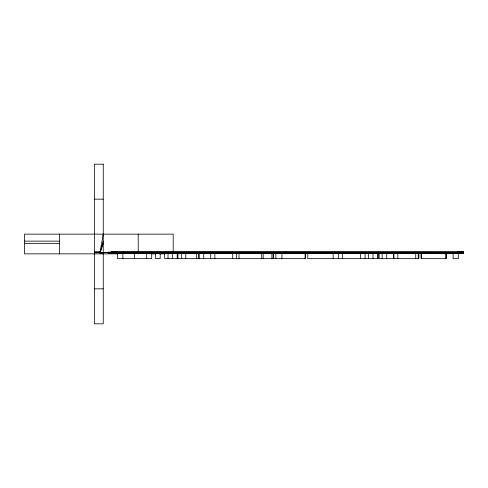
<?xml version="1.0" encoding="UTF-8"?>
<svg xmlns="http://www.w3.org/2000/svg" width="488" height="488" viewBox="0 0 488 488"><rect width="100%" height="100%" fill="white"/><g stroke="black" fill="none" stroke-linecap="round" stroke-linejoin="round"><path stroke-width="0.73" d="M100.132 253.858L100.132 251.686L103.242 234.142M100.132 252.455L103.242 241.139M103.242 243.359L100.132 252.699L103.242 253.858M111.862 251.753L111.325 252.15L111.862 252.241L111.862 251.753L463.6 251.845L463.057 252.241M94.361 199.165L103.242 199.165M24.4 241.139L59.377 241.139M24.4 243.359L59.377 243.359M94.361 251.686L100.132 251.686M463.24 252.089L108.074 252.089L108.074 252.455M94.361 252.455L463.24 252.455M94.361 252.699L463.24 252.699M463.24 253.065L108.074 253.065L108.074 252.699M111.325 253.004L111.862 253.406L463.6 253.315L463.057 252.912M117.693 253.858L24.4 253.858L24.4 234.142L173.203 234.142L173.203 252.339M151.152 253.858L155.709 253.858M159.515 253.858L164.834 253.858M94.361 288.835L103.242 288.835M458.342 253.406L458.342 258.652L453.114 258.652L453.114 253.406M457.463 252.089L463.24 251.845L463.24 253.315L457.463 253.065M446.197 253.406L446.197 258.652L421.144 258.652L421.144 253.406M421.248 253.406L421.248 258.652M418.875 253.406L418.875 258.652L379.127 258.652L379.127 253.406M418.21 253.406L418.21 258.652M415.733 253.406L415.733 258.652M397.848 253.406L397.848 258.652M393.846 253.406L393.846 258.652M393.718 253.406L393.718 258.652M386.728 253.406L386.728 258.652M382.135 253.406L382.135 258.652M378.279 253.406L378.279 258.652L307.763 258.652L307.763 253.406M377.62 253.406L377.62 258.652M373.003 253.406L373.003 258.652M368.434 253.406L368.434 258.652M365.067 253.406L365.067 258.652M360.553 253.406L360.553 258.652M342.668 253.406L342.668 258.652M338.532 253.406L338.532 258.652M333.151 253.406L333.151 258.652M305.543 253.406L305.543 258.652L164.663 258.652L164.663 253.406M305.39 253.406L305.39 258.652M305.11 253.406L305.11 258.652M285.657 252.089L285.657 252.455M285.657 252.699L285.657 253.065M281.948 253.406L281.948 258.652M275.848 253.406L275.848 258.652M273.554 253.406L273.554 258.652M273.115 253.406L273.115 258.652M271.871 253.406L271.871 258.652M263.166 253.406L263.166 258.652M261.714 253.406L261.714 258.652M239.01 253.406L239.01 258.652M236.479 253.406L236.479 258.652M232.733 253.406L232.733 258.652M214.848 253.406L214.848 258.652M210.712 253.406L210.712 258.652M203.722 253.406L203.722 258.652M199.128 253.406L199.128 258.652M198.75 253.406L198.75 258.652M196.377 253.406L196.377 258.652M185.788 253.406L185.788 258.652M181.652 253.406L181.652 258.652M177.876 253.406L177.876 258.652M177.217 253.406L177.217 258.652M172.599 253.406L172.599 258.652M168.031 253.406L168.031 258.652M160.198 253.406L160.198 258.652L155.605 258.652L155.605 253.406M151.725 253.406L151.725 258.652L117.517 258.652L117.517 253.406M146.674 253.406L146.674 258.652M138.22 234.142L138.22 253.095M134.56 253.406L134.56 258.652M122.872 253.406L122.872 258.652M117.456 252.089L111.685 252.089M117.456 253.065L111.685 253.065M111.862 252.912L111.862 253.406M59.377 234.142L59.377 253.858M103.242 164.188L94.361 164.188L94.361 323.812L103.242 323.812L103.242 164.188M446.093 258.652L446.093 253.406L446.069 258.652"/></g></svg>
